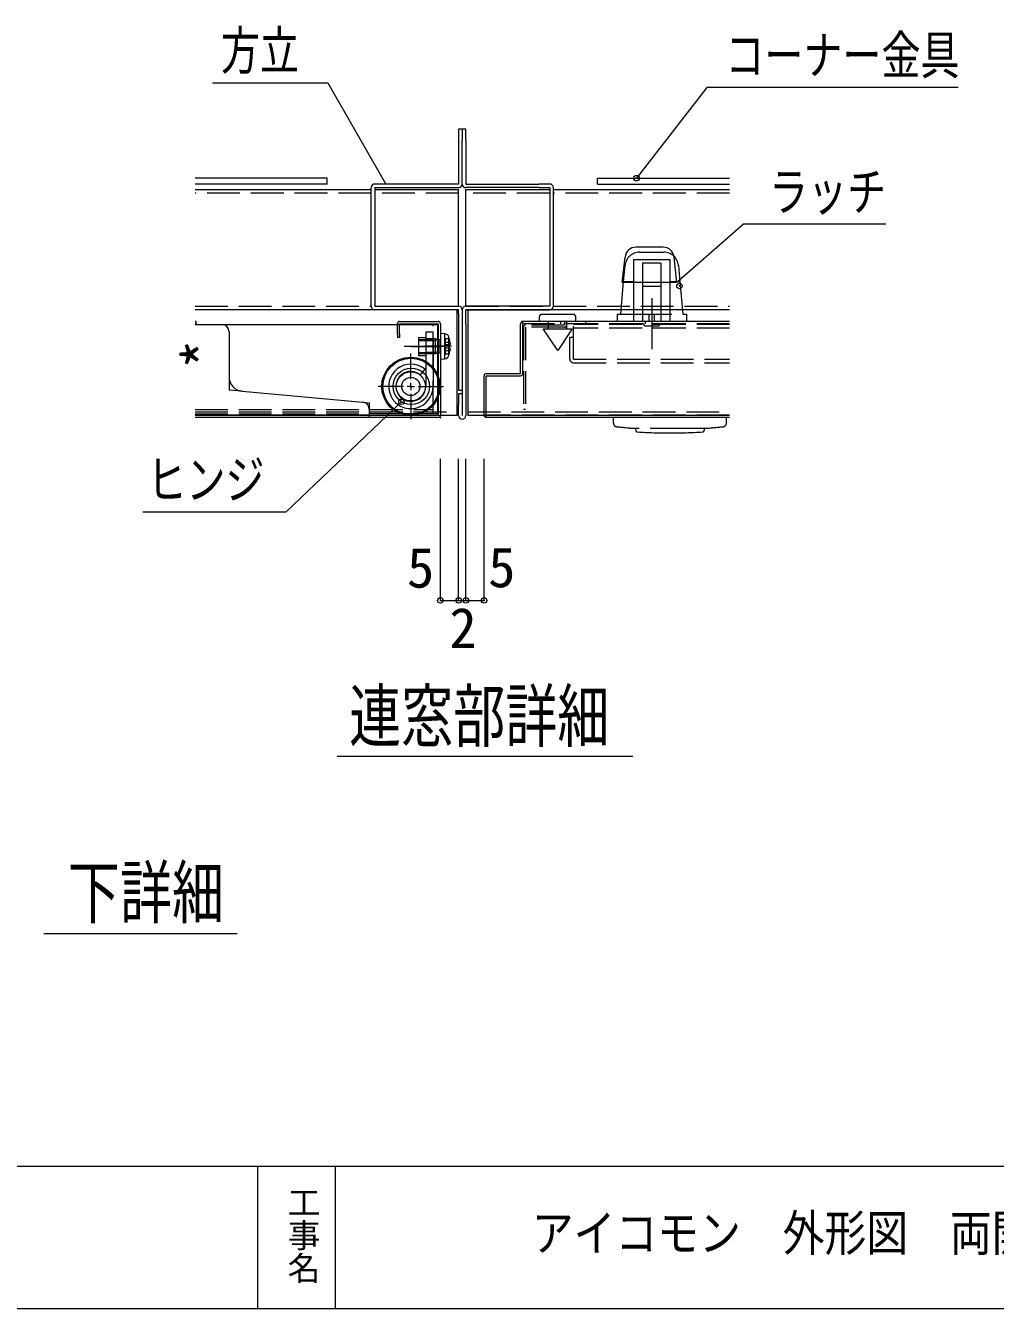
# Model space of a CAD drawing. Units: millimetres at full size, sheet at 1:3; details may follow other scales. Extents: x -616 to 554, y -508 to 310.
# Drawn here: x -129.4 to 136.7, y -508 to -156.2 of the extents above; entities that cross this region are included whole.
import ezdxf
from ezdxf.enums import TextEntityAlignment as Align

# ---------------------------------------------------------------- set-up
doc = ezdxf.new("R2010")
doc.units = ezdxf.units.MM
doc.header["$LTSCALE"] = 3
doc.header["$PDMODE"] = 32
doc.header["$PDSIZE"] = 1.5
for name, pattern in [('CHAIN1', [8, 5, -1, 1, -1]), ('DASHED3', [4, 3, -1]), ('DOUBLE_CHAIN1', [8.8, 5, -1, 0.6, -0.6, 0.6, -1])]:
    doc.linetypes.add(name, pattern=pattern)
for name, color, linetype, lineweight in [('0-0', 2, 'Continuous', 9), ('0-1', 7, 'Continuous', 9), ('0-2', 7, 'Continuous', 9), ('0-3', 7, 'Continuous', 9), ('0-4', 7, 'DOUBLE_CHAIN1', 9), ('0-6', 7, 'Continuous', 9), ('0-7', 5, 'DASHED3', 9), ('0-8', 3, 'DOUBLE_CHAIN1', 9), ('0-A', 7, 'Continuous', 9), ('0-E', 7, 'Continuous', 9), ('0-F', 7, 'Continuous', 9)]:
    doc.layers.add(name, color=color, linetype=linetype, lineweight=lineweight)
doc.styles.add('@HGｺﾞｼｯｸM', font='')
doc.styles.add('ＭＳ ゴシック', font='')
doc.styles.get('@HGｺﾞｼｯｸM').set_extended_font_data('@HGｺﾞｼｯｸM')
doc.styles.get('ＭＳ ゴシック').set_extended_font_data('MS Gothic')

msp = doc.modelspace()

# ---------------------------------------------------------------- linework, layer by layer
at = {"layer": '0-0', "color": 7, "linetype": 'CHAIN1'}
msp.add_line((42.412, -230.969), (42.412, -244.969), dxfattribs=at)
at = {"layer": '0-0'}
for p, q in [((-21.588, -241.769), (-19.588, -241.769)), ((-21.588, -241.769), (-21.588, -246.769)), ((-19.588, -240.269), (-19.588, -242.269)), ((-17.588, -240.269), (-19.588, -240.269)), ((-19.588, -242.269), (-19.588, -255.169)), ((-17.588, -242.269), (-17.588, -240.269)), ((-17.588, -242.269), (-17.588, -255.169)), ((-19.588, -246.769), (-21.588, -246.769)), ((-21.066, -252.016), (-19.788, -250.479))]:
    msp.add_line(p, q, dxfattribs=at)
at = {"layer": '0-0', "linetype": 'CHAIN1'}
msp.add_line((-25.557, -244.169), (-14.543, -244.169), dxfattribs=at)
at = {"layer": '0-0', "color": 4}
for radius in [8, 7.7]:
    msp.add_circle((-23.688, -255.169), radius, dxfattribs=at)
at = {"layer": '0-0'}
for radius in [6.1, 4.1]:
    msp.add_arc((-23.688, -255.169), radius, 50.25706, 0, dxfattribs=at)
at = {"layer": '0-1', "color": 5}
for p, q in [((-616.304, -468.978), (553.696, -468.978)), ((-65.662, -507.978), (-65.662, -468.978)), ((-44.449, -468.978), (-44.449, -507.978)), ((-616.304, -507.978), (553.696, -507.978))]:
    msp.add_line(p, q, dxfattribs=at)
at = {"layer": '0-2', "color": 4, "linetype": 'CHAIN1'}
for p, q in [((-23.688, -253.169), (-23.688, -246.169)), ((-25.688, -255.169), (-32.688, -255.169)), ((-23.688, -255.169), (-24.688, -255.169)), ((-23.688, -255.169), (-23.688, -254.169)), ((-23.688, -255.169), (-23.688, -256.169)), ((-23.688, -255.169), (-22.688, -255.169)), ((-21.688, -255.169), (-14.688, -255.169)), ((-23.688, -257.169), (-23.688, -264.169))]:
    msp.add_line(p, q, dxfattribs=at)
at = {"layer": '0-2', "color": 2, "linetype": 'CHAIN1'}
for p, q in [((-23.588, -244.269), (-15.588, -244.269)), ((-23.688, -253.169), (-23.688, -248.069)), ((-25.688, -255.169), (-30.788, -255.169)), ((-23.688, -255.169), (-24.688, -255.169)), ((-23.688, -255.169), (-23.688, -254.169)), ((-23.688, -255.169), (-23.688, -256.169)), ((-23.688, -255.169), (-22.688, -255.169)), ((-21.688, -255.169), (-16.588, -255.169)), ((-23.688, -257.169), (-23.688, -262.269))]:
    msp.add_line(p, q, dxfattribs=at)
at = {"layer": '0-2', "color": 6, "linetype": 'CHAIN1'}
msp.add_line((-12.558, -244.169), (-19.818, -244.169), dxfattribs=at)
at = {"layer": '0-2', "color": 6}
for p, q in [((-57.948, -289.589), (-26.27, -259.389)), ((-97.203, -289.589), (-57.948, -289.589)), ((-43.945, -356.566), (37.182, -356.566)), ((-124.406, -405.203), (-71.358, -405.203))]:
    msp.add_line(p, q, dxfattribs=at)
at = {"layer": '0-2'}
for p, q in [((-15.742, -263.669), (-15.433, -263.669)), ((-15.588, -263.515), (-15.588, -263.823)), ((-15.588, -313.863), (-15.588, -275.007)), ((-10.588, -313.863), (-10.588, -275.007)), ((-8.588, -313.863), (-8.588, -275.007)), ((-3.588, -313.863), (-3.588, -275.007)), ((-15.588, -313.863), (-10.588, -313.863)), ((-10.588, -313.863), (-8.588, -313.863)), ((-8.588, -313.863), (-3.588, -313.863))]:
    msp.add_line(p, q, dxfattribs=at)
at = {"layer": '0-2', "color": 6}
for points in [[(-78.079, -171.923), (-46.493, -171.923), (-30.588, -199.669)], [(126.475, -173.191), (57.522, -173.191), (38.227, -198.069)], [(106.668, -210.647), (67.558, -210.647), (49.312, -226.669)]]:
    msp.add_lwpolyline(points, dxfattribs=at)
at = {"layer": '0-2'}
for p in [(38.227, -198.069), (50.018, -227.624), (-26.27, -259.389), (-15.588, -313.863), (-10.588, -313.863), (-8.588, -313.863), (-3.588, -313.863)]:
    msp.add_point(p, dxfattribs=at)
at = {"layer": '0-3'}
for p, q in [((-82.92, -201.169), (-34.588, -201.169)), ((-33.588, -201.169), (-10.588, -201.169)), ((-10.588, -233.169), (-10.588, -201.169)), ((15.412, -201.169), (63.745, -201.169)), ((45.558, -216.999), (38.066, -216.999)), ((49.312, -226.669), (48.547, -219.743)), ((-10.588, -234.169), (-82.92, -234.169)), ((-11.088, -234.169), (-11.088, -263.169)), ((63.745, -234.169), (-8.588, -234.169)), ((-8.088, -234.169), (-8.088, -263.169)), ((-82.588, -237.369), (-82.92, -237.369)), ((-82.588, -238.169), (-82.588, -237.369)), ((-82.588, -238.169), (-75.588, -238.169)), ((-27.388, -240.769), (-27.388, -237.969)), ((-26.788, -237.369), (-16.188, -237.369)), ((-26.788, -240.769), (-26.788, -237.969)), ((-26.788, -237.969), (-16.188, -237.969)), ((-16.188, -237.969), (-16.188, -263.069)), ((-15.588, -237.969), (-15.588, -263.069)), ((6.412, -251.669), (6.412, -237.969)), ((7.012, -251.669), (7.012, -237.369)), ((63.745, -237.369), (7.012, -237.369)), ((-73.588, -240.169), (-73.588, -251.944)), ((-73.588, -240.169), (-73.588, -252.516)), ((-3.588, -263.069), (-3.588, -252.269)), ((-2.988, -251.669), (6.412, -251.669)), ((-69.95, -256.5), (-36.907, -259.504)), ((-11.088, -263.169), (-82.92, -263.169)), ((-16.188, -263.669), (-82.92, -263.669)), ((-35.088, -261.495), (-35.088, -263.669)), ((-16.388, -262.669), (-35.088, -262.669)), ((-35.088, -263.069), (-16.188, -263.069)), ((63.745, -263.169), (-8.088, -263.169)), ((63.745, -263.669), (-2.988, -263.669))]:
    msp.add_line(p, q, dxfattribs=at)
at = {"layer": '0-3', "linetype": 'DASHED3'}
for p, q in [((-82.588, -237.969), (-82.92, -237.969)), ((-82.92, -238.169), (-82.588, -238.169)), ((-17.588, -262.669), (-17.588, -238.169)), ((63.745, -237.969), (7.012, -237.969)), ((7.212, -238.969), (7.212, -261.369)), ((18.412, -238.369), (7.812, -238.369)), ((7.812, -238.969), (7.812, -261.369)), ((18.412, -238.969), (7.812, -238.969)), ((17.412, -237.369), (17.412, -237.969)), ((18.412, -237.969), (18.412, -238.369)), ((63.745, -237.369), (19.012, -237.369)), ((63.745, -237.969), (19.012, -237.969)), ((19.012, -237.969), (19.012, -238.369)), ((63.745, -238.169), (20.912, -238.169)), ((20.912, -247.669), (20.912, -238.169)), ((63.745, -239.169), (20.912, -239.169)), ((24.212, -237.369), (24.212, -238.169)), ((40.412, -238.569), (44.412, -238.569)), ((40.612, -237.369), (40.612, -237.969)), ((-27.388, -240.769), (-27.388, -241.769)), ((-26.788, -241.769), (-27.388, -241.769)), ((-26.788, -240.769), (-26.788, -241.769)), ((19.912, -247.669), (19.912, -241.669)), ((19.912, -241.669), (20.912, -241.669)), ((20.912, -247.669), (63.745, -247.669)), ((20.912, -248.669), (63.745, -248.669)), ((-82.92, -261.469), (-17.588, -261.469)), ((-82.92, -262.669), (-35.088, -262.669)), ((-35.088, -263.069), (-82.92, -263.069)), ((63.745, -263.069), (-2.988, -263.069)), ((7.212, -261.369), (7.812, -261.369))]:
    msp.add_line(p, q, dxfattribs=at)
at = {"layer": '0-3'}
for points in [[(-8.588, -233.169), (-8.588, -201.169), (14.412, -201.169)], [(49.312, -226.669), (34.312, -226.669), (35.077, -219.743)], [(-75.588, -238.169), (-16.388, -238.169), (-16.388, -262.669)], [(-2.988, -263.669), (-2.988, -252.269), (6.412, -252.269)]]:
    msp.add_lwpolyline(points, dxfattribs=at)
msp.add_circle((-23.588, -255.169), 5, dxfattribs=at)
for centre, radius, start, end in [((38.066, -219.999), 3, 90, 175.1023), ((45.558, -219.999), 3, 4.8977, 90), ((-75.588, -240.169), 2, 0, 90), ((-26.788, -237.969), 0.6, 90, 180), ((-16.188, -237.969), 0.6, 0, 90), ((7.012, -237.969), 0.6, 90, 180), ((-69.588, -252.516), 4, 180, 264.80557), ((-2.988, -252.269), 0.6, 90, 180), ((6.412, -251.669), 0.6, 270, 0), ((-37.088, -261.495), 2, 0, 84.80557), ((-16.188, -263.069), 0.6, 270, 0), ((-2.988, -263.069), 0.6, 180, 270)]:
    msp.add_arc(centre, radius, start, end, dxfattribs=at)
at = {"layer": '0-3', "linetype": 'DASHED3'}
for centre, radius, start, end in [((7.812, -238.969), 0.6, 90, 180), ((19.012, -237.969), 0.6, 90, 180), ((18.412, -238.369), 0.6, 270, 0), ((39.812, -238.569), 0.6, 0, 90), ((45.012, -238.569), 0.6, 90, 180), ((20.912, -247.669), 1, 180, 270)]:
    msp.add_arc(centre, radius, start, end, dxfattribs=at)
at = {"layer": '0-4'}
for p, q in [((37.412, -220.369), (37.412, -226.369)), ((37.412, -220.369), (47.412, -220.369)), ((39.075, -218.369), (45.75, -218.369)), ((39.912, -221.369), (39.912, -221.48)), ((44.912, -221.369), (39.912, -221.369)), ((39.912, -221.48), (39.912, -226.002)), ((44.912, -221.369), (44.912, -221.48)), ((44.912, -221.48), (44.912, -226.002)), ((47.412, -220.369), (47.412, -226.369)), ((34.706, -226.369), (35.09, -222.017)), ((49.734, -222.017), (50.118, -226.369)), ((33.912, -235.369), (34.706, -226.369)), ((34.706, -226.369), (37.412, -226.369)), ((37.412, -226.369), (37.412, -237.369)), ((39.912, -226.002), (39.912, -226.736)), ((39.912, -226.736), (39.912, -227.709)), ((39.912, -227.709), (39.912, -237.369)), ((39.912, -227.709), (44.912, -227.709)), ((44.912, -226.002), (44.912, -226.736)), ((44.912, -226.736), (44.912, -227.709)), ((44.912, -227.709), (44.912, -237.369)), ((47.412, -226.369), (47.412, -237.369)), ((47.412, -226.369), (50.118, -226.369)), ((50.118, -226.369), (50.912, -235.369)), ((32.912, -235.369), (32.912, -237.369)), ((32.912, -235.369), (51.912, -235.369)), ((41.662, -237.369), (41.662, -235.369)), ((43.162, -237.369), (43.162, -235.369)), ((51.912, -235.369), (51.912, -237.369)), ((21.612, -237.369), (11.612, -237.369)), ((21.612, -237.369), (11.612, -237.369)), ((14.112, -239.369), (14.112, -237.369)), ((19.112, -239.369), (19.112, -237.369)), ((12.612, -239.369), (20.612, -239.369)), ((16.612, -245.369), (12.612, -239.369)), ((20.612, -239.369), (16.612, -245.369)), ((-73.588, -252.516), (-73.588, -256.169)), ((-69.95, -256.5), (-73.588, -256.169)), ((-36.907, -259.504), (-35.088, -259.669)), ((-35.088, -259.669), (-35.088, -261.495)), ((31.912, -265.236), (31.912, -263.669)), ((56.966, -266.669), (37.866, -266.669)), ((38.012, -267.171), (38.012, -266.669)), ((56.812, -266.669), (56.812, -267.171))]:
    msp.add_line(p, q, dxfattribs=at)
at = {"layer": '0-4', "linetype": 'CHAIN1'}
msp.add_line((12.112, -235.369), (21.112, -235.369), dxfattribs=at)
at = {"layer": '0-4', "color": 2, "linetype": 'DASHED3'}
for p, q in [((-14.188, -242.069), (-13.149, -242.069)), ((-14.188, -246.269), (-14.188, -242.069)), ((-14.188, -243.002), (-12.976, -243.002)), ((-14.188, -243.702), (-13.149, -243.702)), ((-14.188, -244.636), (-13.149, -244.636)), ((-14.188, -245.336), (-12.976, -245.336)), ((-14.188, -246.269), (-13.149, -246.269))]:
    msp.add_line(p, q, dxfattribs=at)
at = {"layer": '0-4'}
for points in [[(11.612, -237.369), (11.612, -235.869), (12.112, -235.369)], [(21.612, -237.369), (21.612, -235.869), (21.112, -235.369)], [(21.612, -237.369), (21.612, -235.869), (21.112, -235.369)], [(62.912, -265.237), (62.912, -263.669), (31.912, -263.669)]]:
    msp.add_lwpolyline(points, dxfattribs=at)
for centre, radius, start, end in [((39.075, -222.369), 4, 90, 174.95755), ((45.75, -222.369), 4, 5.04245, 90), ((32.912, -265.236), 1, 180, 264.01083), ((47.416, -126.995), 140, 264.01083, 266.08857), ((38.512, -267.171), 0.5, 180, 266.80127), ((56.312, -267.171), 0.5, 273.19873, 0), ((47.416, -126.995), 140, 273.91143, 275.98641), ((61.912, -265.237), 1, 275.98641, 0), ((47.412, -107.919), 160, 266.80127, 270), ((47.412, -107.919), 160, 270, 273.19873)]:
    msp.add_arc(centre, radius, start, end, dxfattribs=at)
at = {"layer": '0-6'}
for p, q in [((-19.488, -246.169), (-19.488, -242.169)), ((-15.688, -242.384), (-16.188, -242.384)), ((-15.488, -247.669), (-15.488, -240.669)), ((-14.368, -240.767), (-15.488, -240.669)), ((-13.149, -242.069), (-13.136, -242.069)), ((-19.488, -246.169), (-16.888, -246.169)), ((-16.888, -246.169), (-16.188, -245.954)), ((-16.188, -245.954), (-15.688, -245.954)), ((-13.149, -243.702), (-12.976, -243.702)), ((-12.976, -244.636), (-13.149, -244.636)), ((-15.488, -247.669), (-14.368, -247.571)), ((-13.136, -246.269), (-13.149, -246.269))]:
    msp.add_line(p, q, dxfattribs=at)
for points in [[(-16.888, -246.169), (-16.888, -242.169), (-19.488, -242.169)], [(-16.188, -245.954), (-16.188, -242.384), (-16.888, -242.169)], [(-12.976, -243.002), (-12.962, -243.119), (-12.951, -243.232), (-12.943, -243.339), (-12.939, -243.437), (-12.938, -243.522), (-12.941, -243.593), (-12.947, -243.646), (-12.957, -243.683), (-12.966, -243.697), (-12.976, -243.702)], [(-12.976, -244.636), (-12.962, -244.645), (-12.951, -244.674), (-12.943, -244.722), (-12.939, -244.787), (-12.938, -244.867), (-12.941, -244.959), (-12.947, -245.062), (-12.957, -245.172), (-12.966, -245.253), (-12.976, -245.336)]]:
    msp.add_lwpolyline(points, dxfattribs=at)
for centre, radius, start, end in [((-15.688, -242.184), 0.2, 270, 0), ((-14.482, -242.062), 1.3, 15.88085, 85), ((-21.888, -244.169), 9, 13.4934, 15.88085), ((-21.888, -244.169), 8.988, 7.45828, 13.51192), ((-15.688, -246.154), 0.2, 360, 90), ((-21.888, -244.169), 8.752, 356.94332, 3.05668), ((-21.888, -244.169), 8.988, 346.48808, 352.54172), ((-14.482, -246.276), 1.3, 275, 344.11915), ((-21.888, -244.169), 9, 344.11915, 346.5066)]:
    msp.add_arc(centre, radius, start, end, dxfattribs=at)
at = {"layer": '0-7'}
for p, q in [((-34.588, -202.169), (-82.92, -202.169)), ((-10.588, -202.169), (-33.588, -202.169)), ((14.412, -202.169), (-8.588, -202.169)), ((63.745, -202.169), (15.412, -202.169)), ((-82.92, -233.169), (-34.588, -233.169)), ((-33.588, -233.169), (-10.588, -233.169)), ((-8.588, -233.169), (14.412, -233.169)), ((15.412, -233.169), (63.745, -233.169)), ((-82.92, -262.169), (-11.088, -262.169)), ((-8.088, -262.169), (63.745, -262.169))]:
    msp.add_line(p, q, dxfattribs=at)
at = {"layer": '0-7', "color": 2}
for p, q in [((-21.588, -242.269), (-17.588, -242.269)), ((-21.588, -242.619), (-17.588, -242.619)), ((-17.588, -245.919), (-21.588, -245.919)), ((-17.588, -246.269), (-21.588, -246.269))]:
    msp.add_line(p, q, dxfattribs=at)
at = {"layer": '0-7', "color": 2, "linetype": 'Continuous'}
for p, q in [((-15.688, -245.954), (-15.688, -242.384)), ((-14.368, -247.571), (-14.368, -240.767)), ((-13.231, -246.632), (-13.231, -241.706))]:
    msp.add_line(p, q, dxfattribs=at)
at = {"layer": '0-8', "color": 2, "linetype": 'Continuous'}
for p, q in [((-19.488, -242.599), (-16.888, -242.599)), ((-16.188, -242.384), (-16.888, -242.599)), ((-19.488, -245.74), (-16.888, -245.74)), ((-16.188, -245.954), (-16.888, -245.74))]:
    msp.add_line(p, q, dxfattribs=at)
at = {"layer": '0-E'}
for p, q in [((-10.588, -187.669), (-10.588, -199.669)), ((-9.588, -199.669), (-9.588, -187.669)), ((-8.588, -187.669), (-8.588, -199.669)), ((-46.688, -198.069), (-82.92, -198.069)), ((-46.688, -199.669), (-82.92, -199.669)), ((-46.688, -199.669), (-46.688, -198.069)), ((-30.588, -199.669), (-33.588, -199.669)), ((-10.588, -199.669), (-30.588, -199.669)), ((-8.588, -199.669), (11.412, -199.669)), ((14.412, -199.669), (11.412, -199.669)), ((27.512, -198.069), (63.745, -198.069)), ((27.512, -199.669), (27.512, -198.069)), ((27.512, -199.669), (63.745, -199.669)), ((-34.588, -233.169), (-34.588, -200.669)), ((-33.588, -200.669), (-30.588, -200.669)), ((-33.588, -200.669), (-33.588, -233.169)), ((-30.588, -200.669), (-10.588, -200.669)), ((11.412, -200.669), (-8.588, -200.669)), ((15.412, -233.169), (15.412, -200.669)), ((-33.588, -233.169), (-10.588, -233.169)), ((-10.588, -234.169), (-33.588, -234.169)), ((-10.588, -235.169), (-10.588, -234.169)), ((-10.588, -235.169), (-10.588, -238.169)), ((-9.588, -234.169), (-9.588, -235.169)), ((-9.588, -235.169), (-9.588, -238.169)), ((-8.588, -234.169), (14.412, -234.169)), ((-8.588, -235.169), (-8.588, -234.169)), ((-8.588, -238.169), (-8.588, -235.169)), ((-10.588, -238.169), (-10.588, -253.169)), ((-9.588, -238.169), (-9.588, -263.169)), ((-9.588, -238.169), (-9.588, -253.169)), ((-8.588, -238.169), (-8.588, -263.169)), ((-10.588, -253.169), (-10.588, -256.169)), ((-10.588, -256.169), (-9.588, -256.169)), ((-10.588, -263.169), (-10.588, -260.169))]:
    msp.add_line(p, q, dxfattribs=at)
for points in [[(-9.588, -184.669), (-10.588, -184.669), (-10.588, -187.669)], [(-8.588, -187.669), (-8.588, -184.669), (-9.588, -184.669), (-9.588, -187.669)], [(11.412, -200.669), (14.412, -200.669), (14.412, -233.169), (-8.588, -233.169)], [(-9.588, -257.169), (-10.588, -257.169), (-10.588, -260.169)]]:
    msp.add_lwpolyline(points, dxfattribs=at)
for centre, start, end in [((-33.588, -200.669), 90, 180), ((-10.588, -199.669), 270, 0), ((-8.588, -199.669), 180, 270), ((14.412, -200.669), 0, 90), ((-33.588, -233.169), 180, 270), ((-10.588, -234.169), 0, 90), ((-8.588, -234.169), 90, 180), ((14.412, -233.169), 270, 0), ((-9.588, -263.169), 180, 270), ((-9.588, -263.169), 270, 0)]:
    msp.add_arc(centre, 1, start, end, dxfattribs=at)
at = {"layer": '0-F', "color": 4}
for radius in [4, 2.5]:
    msp.add_circle((-23.688, -255.169), radius, dxfattribs=at)

# ---------------------------------------------------------------- texts
at = {"layer": '0-0', "color": 7, "style": 'ＭＳ ゴシック', "width": 0.85}
msp.add_text('アイコモン\u3000外形図\u3000両開き', height=9.897, dxfattribs=at).set_placement((9.493, -495.228), align=Align.BOTTOM_LEFT)
at = {"layer": '0-1', "color": 2, "style": '@HGｺﾞｼｯｸM'}
msp.add_text('工事名', height=6.598, rotation=270, dxfattribs=at).set_placement((-58.399, -474.378), align=Align.BOTTOM_LEFT)
at = {"layer": '0-2', "style": 'ＭＳ ゴシック'}
for s, p in [('5', (-24.743, -313.655)), ('5', (-2.466, -313.545)), ('2', (-13.116, -330.178))]:
    msp.add_text(s, height=11, dxfattribs=at).set_placement(p, align=Align.BOTTOM_LEFT)
at = {"layer": '0-4', "style": 'ＭＳ ゴシック'}
msp.add_text('*', height=12.21, rotation=90, dxfattribs=at).set_placement((-70.343, -250.493), align=Align.BOTTOM_LEFT)
at = {"layer": '0-A', "style": 'ＭＳ ゴシック', "width": 0.75}
for s, height, p in [('方立', 10.47, (-75.829, -171.427)), ('コーナー金具', 10.47, (62.615, -172.695)), ('ラッチ', 10.47, (74.59, -210.151)), ('ヒンジ', 10.47, (-95.987, -289.093)), ('連窓部詳細', 13.96, (-40.632, -356.688)), ('下詳細', 13.96, (-117.797, -405.061))]:
    msp.add_text(s, height=height, dxfattribs=at).set_placement(p, align=Align.BOTTOM_LEFT)

doc.saveas('drawing.dxf')
